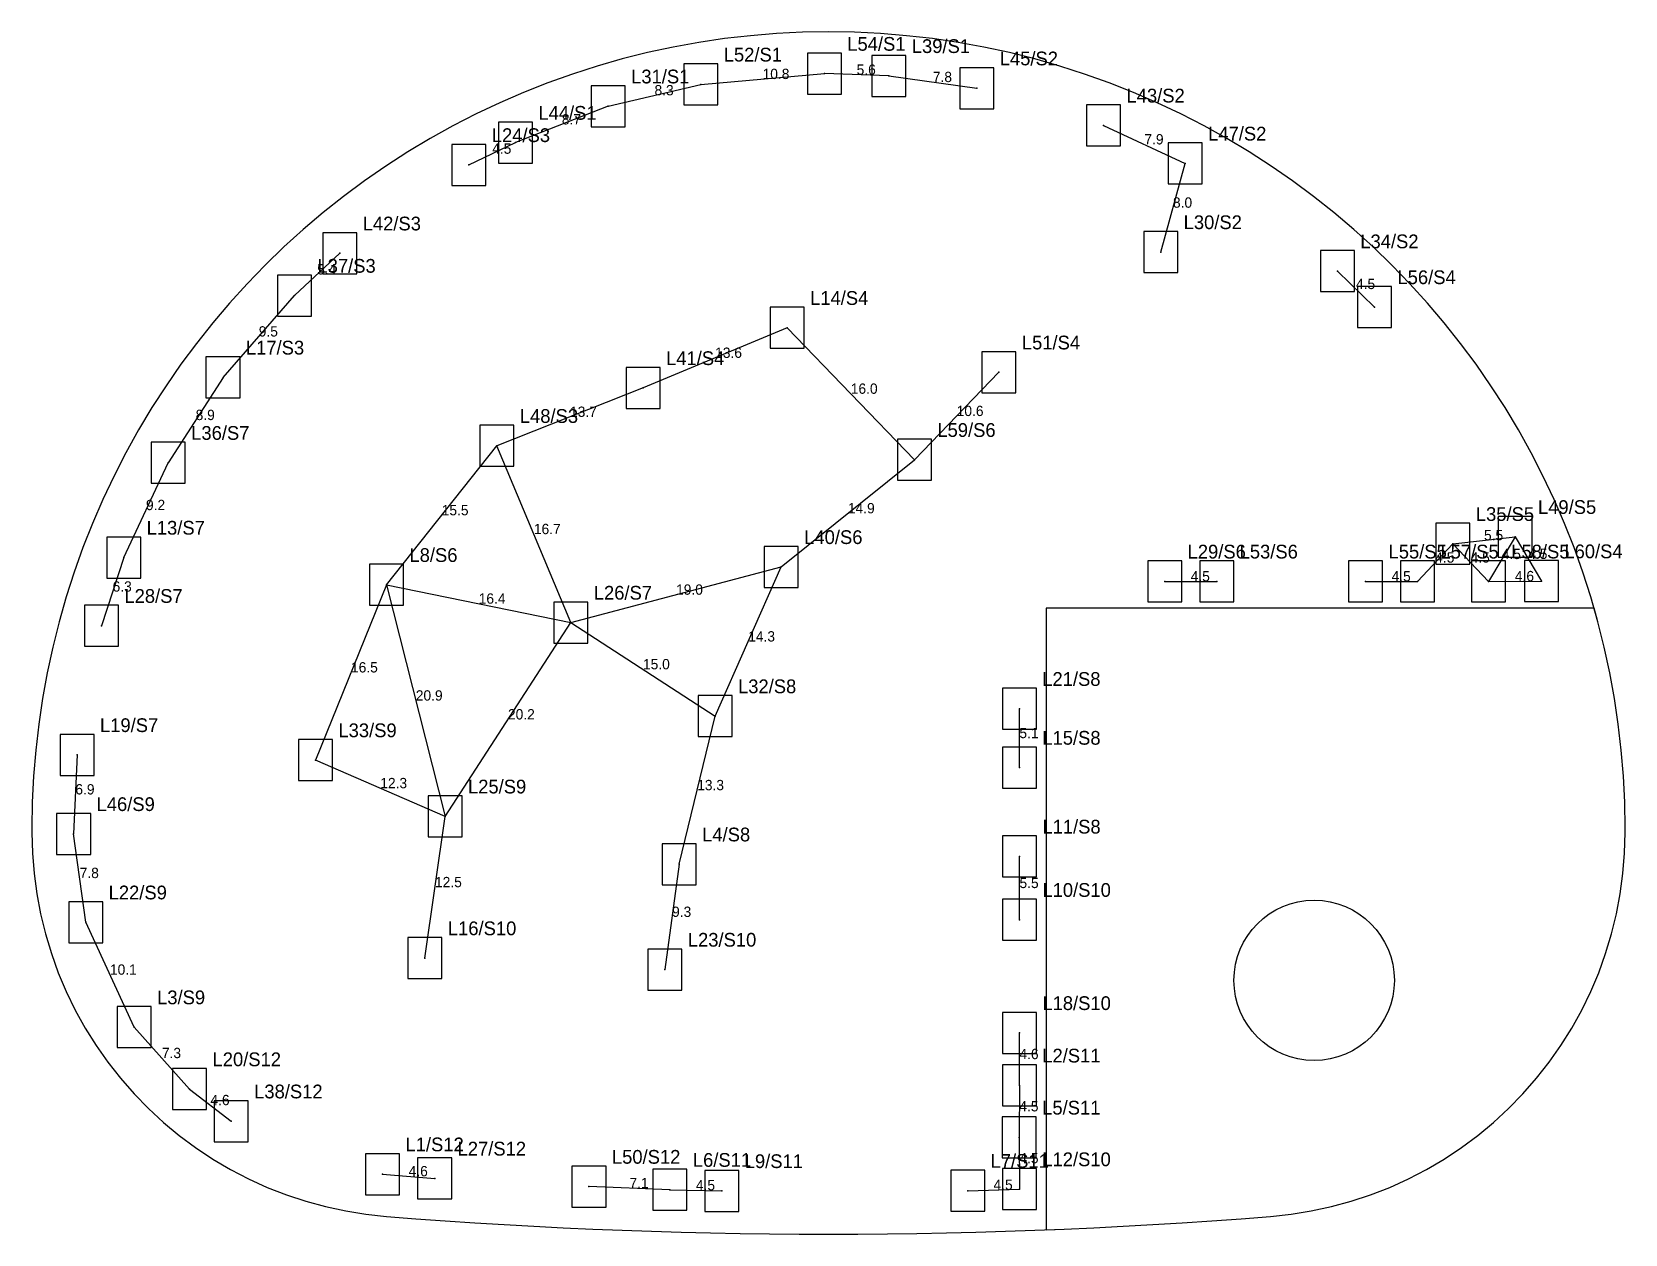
# Model space of a CAD drawing. Header units: millimetres. Extents: x -70 to 70, y -35 to 70.
import ezdxf

# ---------------------------------------------------------------- set-up
doc = ezdxf.new("R2010")
doc.units = ezdxf.units.MM

msp = doc.modelspace()

# ---------------------------------------------------------------- linework, layer by layer
at = {"layer": 'CAMERA'}
msp.add_circle((42.4, -13.3), 7, dxfattribs=at)
at = {"layer": 'CAMERA_KEEPOUT'}
for p, q in [((66.832, 19.22), (19, 19.22)), ((19, 19.22), (19, -35.094)), ((67.1801, 18.0009), (66.832, 19.22)), ((67.7331, 15.7932), (67.1801, 18.0009)), ((68.2136, 13.5685), (67.7331, 15.7932)), ((68.621, 11.3294), (68.2136, 13.5685)), ((68.955, 9.0781), (68.621, 11.3294)), ((69.2151, 6.8171), (68.955, 9.0781)), ((69.4011, 4.5488), (69.2151, 6.8171)), ((69.5128, 2.2756), (69.4011, 4.5488)), ((69.55, 0), (69.5128, 2.2756)), ((69.55, -0.3909), (69.55, 0)), ((69.5023, -2.181), (69.55, -0.3909)), ((69.3595, -3.966), (69.5023, -2.181)), ((69.1218, -5.7409), (69.3595, -3.966)), ((68.7901, -7.5007), (69.1218, -5.7409)), ((68.3652, -9.2402), (68.7901, -7.5007)), ((67.8483, -10.9548), (68.3652, -9.2402)), ((67.2409, -12.6394), (67.8483, -10.9548)), ((66.5447, -14.2892), (67.2409, -12.6394)), ((65.7617, -15.8997), (66.5447, -14.2892)), ((64.8941, -17.4663), (65.7617, -15.8997)), ((63.9444, -18.9844), (64.8941, -17.4663)), ((62.9153, -20.4499), (63.9444, -18.9844)), ((61.8096, -21.8585), (62.9153, -20.4499)), ((60.6305, -23.2063), (61.8096, -21.8585)), ((59.3814, -24.4895), (60.6305, -23.2063)), ((58.0658, -25.7043), (59.3814, -24.4895)), ((56.6874, -26.8474), (58.0658, -25.7043)), ((55.2501, -27.9156), (56.6874, -26.8474)), ((52.2153, -29.8151), (53.758, -28.9058)), ((53.758, -28.9058), (55.2501, -27.9156)), ((50.6264, -30.6411), (52.2153, -29.8151)), ((47.3282, -32.0338), (48.9959, -31.3813)), ((48.9959, -31.3813), (50.6264, -30.6411)), ((42.1504, -33.447), (43.9006, -33.0681)), ((43.9006, -33.0681), (45.6282, -32.5965)), ((45.6282, -32.5965), (47.3282, -32.0338)), ((25.7347, -34.783), (28.3081, -34.6387)), ((28.3081, -34.6387), (30.8816, -34.4805)), ((30.8816, -34.4805), (33.4551, -34.3085)), ((33.4551, -34.3085), (36.0285, -34.1226)), ((36.0285, -34.1226), (38.602, -33.923)), ((38.602, -33.923), (40.3826, -33.7322)), ((40.3826, -33.7322), (42.1504, -33.447)), ((19, -35.094), (20.5877, -35.0305)), ((20.5877, -35.0305), (23.1612, -34.9136)), ((23.1612, -34.9136), (25.7347, -34.783))]:
    msp.add_line(p, q, dxfattribs=at)
at = {"layer": 'LED_BODY'}
for p, q in [((1.124, 67.688), (-1.846, 67.688)), ((-1.846, 67.688), (-1.846, 64.108)), ((1.124, 64.108), (1.124, 67.688)), ((6.757, 67.492), (3.787, 67.492)), ((3.787, 67.492), (3.787, 63.912)), ((6.757, 63.912), (6.757, 67.492)), ((-9.661, 66.749), (-12.631, 66.749)), ((-12.631, 66.749), (-12.631, 63.169)), ((-9.661, 63.169), (-9.661, 66.749)), ((14.434, 66.415), (11.464, 66.415)), ((11.464, 66.415), (11.464, 62.835)), ((14.434, 62.835), (14.434, 66.415)), ((-17.746, 64.838), (-20.716, 64.838)), ((-20.716, 64.838), (-20.716, 61.258)), ((-17.746, 61.258), (-17.746, 64.838)), ((-1.846, 64.108), (1.124, 64.108)), ((-12.631, 63.169), (-9.661, 63.169)), ((3.787, 63.912), (6.757, 63.912)), ((11.464, 62.835), (14.434, 62.835)), ((25.502, 63.168), (22.532, 63.168)), ((22.532, 63.168), (22.532, 59.588)), ((25.502, 59.588), (25.502, 63.168)), ((-25.843, 61.663), (-28.813, 61.663)), ((-28.813, 61.663), (-28.813, 58.083)), ((-25.843, 58.083), (-25.843, 61.663)), ((-20.716, 61.258), (-17.746, 61.258)), ((32.628, 59.848), (29.658, 59.848)), ((29.658, 59.848), (29.658, 56.268)), ((32.628, 56.268), (32.628, 59.848)), ((-29.911, 59.714), (-32.881, 59.714)), ((-32.881, 59.714), (-32.881, 56.134)), ((-29.911, 56.134), (-29.911, 59.714)), ((22.532, 59.588), (25.502, 59.588)), ((-28.813, 58.083), (-25.843, 58.083)), ((-32.881, 56.134), (-29.911, 56.134)), ((29.658, 56.268), (32.628, 56.268)), ((-41.183, 51.996), (-44.153, 51.996)), ((-44.153, 51.996), (-44.153, 48.416)), ((-41.183, 48.416), (-41.183, 51.996)), ((30.49, 52.108), (27.52, 52.108)), ((27.52, 52.108), (27.52, 48.528)), ((30.49, 48.528), (30.49, 52.108)), ((45.912, 50.437), (42.942, 50.437)), ((42.942, 50.437), (42.942, 46.857)), ((45.912, 46.857), (45.912, 50.437)), ((-45.132, 48.299), (-48.102, 48.299)), ((-48.102, 48.299), (-48.102, 44.719)), ((-45.132, 44.719), (-45.132, 48.299)), ((-44.153, 48.416), (-41.183, 48.416)), ((27.52, 48.528), (30.49, 48.528)), ((49.158, 47.305), (46.188, 47.305)), ((46.188, 47.305), (46.188, 43.725)), ((49.158, 43.725), (49.158, 47.305)), ((42.942, 46.857), (45.912, 46.857)), ((-48.102, 44.719), (-45.132, 44.719)), ((-2.126, 45.49), (-5.096, 45.49)), ((-5.096, 45.49), (-5.096, 41.91)), ((-2.126, 41.91), (-2.126, 45.49)), ((46.188, 43.725), (49.158, 43.725)), ((-5.096, 41.91), (-2.126, 41.91)), ((-51.378, 41.154), (-54.348, 41.154)), ((-54.348, 41.154), (-54.348, 37.574)), ((-51.378, 37.574), (-51.378, 41.154)), ((16.366, 41.601), (13.396, 41.601)), ((13.396, 41.601), (13.396, 38.021)), ((16.366, 38.021), (16.366, 41.601)), ((-14.698, 40.235), (-17.668, 40.235)), ((-17.668, 40.235), (-17.668, 36.655)), ((-14.698, 36.655), (-14.698, 40.235)), ((-54.348, 37.574), (-51.378, 37.574)), ((13.396, 38.021), (16.366, 38.021)), ((-17.668, 36.655), (-14.698, 36.655)), ((-27.464, 35.184), (-30.434, 35.184)), ((-30.434, 35.184), (-30.434, 31.604)), ((-27.464, 31.604), (-27.464, 35.184)), ((-56.156, 33.704), (-59.126, 33.704)), ((-59.126, 33.704), (-59.126, 30.124)), ((-56.156, 30.124), (-56.156, 33.704)), ((8.989, 33.959), (6.019, 33.959)), ((6.019, 33.959), (6.019, 30.379)), ((8.989, 30.379), (8.989, 33.959)), ((-30.434, 31.604), (-27.464, 31.604)), ((-59.126, 30.124), (-56.156, 30.124)), ((6.019, 30.379), (8.989, 30.379)), ((56, 26.62), (53.03, 26.62)), ((53.03, 26.62), (53.03, 23.04)), ((56, 23.04), (56, 26.62)), ((61.426, 27.23), (58.456, 27.23)), ((58.456, 27.23), (58.456, 23.65)), ((61.426, 23.65), (61.426, 27.23)), ((-60.046, 25.422), (-63.016, 25.422)), ((-63.016, 25.422), (-63.016, 21.842)), ((-60.046, 21.842), (-60.046, 25.422)), ((-2.635, 24.602), (-5.605, 24.602)), ((-5.605, 24.602), (-5.605, 21.022)), ((-2.635, 21.022), (-2.635, 24.602)), ((58.456, 23.65), (61.426, 23.65)), ((-37.101, 23.038), (-40.071, 23.038)), ((-40.071, 23.038), (-40.071, 19.458)), ((-37.101, 19.458), (-37.101, 23.038)), ((30.836, 23.337), (27.866, 23.337)), ((27.866, 23.337), (27.866, 19.757)), ((30.836, 19.757), (30.836, 23.337)), ((35.376, 23.337), (32.406, 23.337)), ((32.406, 23.337), (32.406, 19.757)), ((35.376, 19.757), (35.376, 23.337)), ((48.38, 23.338), (45.41, 23.338)), ((45.41, 23.338), (45.41, 19.758)), ((48.38, 19.758), (48.38, 23.338)), ((52.91, 23.337), (49.94, 23.337)), ((49.94, 23.337), (49.94, 19.757)), ((52.91, 19.757), (52.91, 23.337)), ((53.03, 23.04), (56, 23.04)), ((59.093, 23.342), (56.123, 23.342)), ((56.123, 23.342), (56.123, 19.762)), ((59.093, 19.762), (59.093, 23.342)), ((63.728, 23.361), (60.758, 23.361)), ((60.758, 23.361), (60.758, 19.781)), ((63.728, 19.781), (63.728, 23.361)), ((-63.016, 21.842), (-60.046, 21.842)), ((-5.605, 21.022), (-2.635, 21.022)), ((-21.007, 19.744), (-23.977, 19.744)), ((-23.977, 19.744), (-23.977, 16.164)), ((-21.007, 16.164), (-21.007, 19.744)), ((27.866, 19.757), (30.836, 19.757)), ((32.406, 19.757), (35.376, 19.757)), ((45.41, 19.758), (48.38, 19.758)), ((49.94, 19.757), (52.91, 19.757)), ((56.123, 19.762), (59.093, 19.762)), ((60.758, 19.781), (63.728, 19.781)), ((-61.986, 19.464), (-64.956, 19.464)), ((-64.956, 19.464), (-64.956, 15.884)), ((-61.986, 15.884), (-61.986, 19.464)), ((-40.071, 19.458), (-37.101, 19.458)), ((-64.956, 15.884), (-61.986, 15.884)), ((-23.977, 16.164), (-21.007, 16.164)), ((-8.415, 11.57), (-11.385, 11.57)), ((-11.385, 11.57), (-11.385, 7.99)), ((-8.415, 7.99), (-8.415, 11.57)), ((18.147, 12.213), (15.177, 12.213)), ((15.177, 12.213), (15.177, 8.633)), ((18.147, 8.633), (18.147, 12.213)), ((15.177, 8.633), (18.147, 8.633)), ((-64.118, 8.178), (-67.088, 8.178)), ((-67.088, 8.178), (-67.088, 4.598)), ((-64.118, 4.598), (-64.118, 8.178)), ((-43.302, 7.728), (-46.272, 7.728)), ((-46.272, 7.728), (-46.272, 4.148)), ((-43.302, 4.148), (-43.302, 7.728)), ((-11.385, 7.99), (-8.415, 7.99)), ((18.152, 7.073), (15.182, 7.073)), ((15.182, 7.073), (15.182, 3.493)), ((18.152, 3.493), (18.152, 7.073)), ((-67.088, 4.598), (-64.118, 4.598)), ((-46.272, 4.148), (-43.302, 4.148)), ((-31.991, 2.815), (-34.961, 2.815)), ((-34.961, 2.815), (-34.961, -0.765)), ((-31.991, -0.765), (-31.991, 2.815)), ((15.182, 3.493), (18.152, 3.493)), ((-64.416, 1.279), (-67.386, 1.279)), ((-67.386, 1.279), (-67.386, -2.301)), ((-64.416, -2.301), (-64.416, 1.279)), ((-34.961, -0.765), (-31.991, -0.765)), ((-11.545, -1.372), (-14.515, -1.372)), ((-14.515, -1.372), (-14.515, -4.952)), ((-11.545, -4.952), (-11.545, -1.372)), ((18.158, -0.688), (15.188, -0.688)), ((15.188, -0.688), (15.188, -4.268)), ((18.158, -4.268), (18.158, -0.688)), ((-67.386, -2.301), (-64.416, -2.301)), ((-14.515, -4.952), (-11.545, -4.952)), ((15.188, -4.268), (18.158, -4.268)), ((-63.363, -6.438), (-66.333, -6.438)), ((-66.333, -6.438), (-66.333, -10.018)), ((-63.363, -10.018), (-63.363, -6.438)), ((18.159, -6.217), (15.189, -6.217)), ((15.189, -6.217), (15.189, -9.797)), ((18.159, -9.797), (18.159, -6.217)), ((-33.748, -9.568), (-36.718, -9.568)), ((-36.718, -9.568), (-36.718, -13.148)), ((-33.748, -13.148), (-33.748, -9.568)), ((-66.333, -10.018), (-63.363, -10.018)), ((-12.798, -10.567), (-15.768, -10.567)), ((-15.768, -10.567), (-15.768, -14.147)), ((-12.798, -14.147), (-12.798, -10.567)), ((15.189, -9.797), (18.159, -9.797)), ((-36.718, -13.148), (-33.748, -13.148)), ((-15.768, -14.147), (-12.798, -14.147)), ((-59.132, -15.599), (-62.102, -15.599)), ((-62.102, -15.599), (-62.102, -19.179)), ((-59.132, -19.179), (-59.132, -15.599)), ((18.157, -16.103), (15.187, -16.103)), ((15.187, -16.103), (15.187, -19.683)), ((18.157, -19.683), (18.157, -16.103)), ((-62.102, -19.179), (-59.132, -19.179)), ((18.148, -20.686), (15.178, -20.686)), ((15.178, -20.686), (15.178, -24.266)), ((15.187, -19.683), (18.157, -19.683)), ((18.148, -24.266), (18.148, -20.686)), ((-54.291, -21.01), (-57.261, -21.01)), ((-57.261, -21.01), (-57.261, -24.59)), ((-54.291, -24.59), (-54.291, -21.01)), ((-57.261, -24.59), (-54.291, -24.59)), ((-50.659, -23.819), (-53.629, -23.819)), ((-53.629, -23.819), (-53.629, -27.399)), ((-50.659, -27.399), (-50.659, -23.819)), ((15.178, -24.266), (18.148, -24.266)), ((18.141, -25.231), (15.171, -25.231)), ((15.171, -25.231), (15.171, -28.811)), ((18.141, -28.811), (18.141, -25.231)), ((-53.629, -27.399), (-50.659, -27.399)), ((-37.443, -28.444), (-40.413, -28.444)), ((-40.413, -28.444), (-40.413, -32.024)), ((-37.443, -32.024), (-37.443, -28.444)), ((-32.898, -28.812), (-35.868, -28.812)), ((-35.868, -28.812), (-35.868, -32.392)), ((-32.898, -32.392), (-32.898, -28.812)), ((15.171, -28.811), (18.141, -28.811)), ((-19.425, -29.529), (-22.395, -29.529)), ((-22.395, -29.529), (-22.395, -33.109)), ((-19.425, -33.109), (-19.425, -29.529)), ((-12.356, -29.799), (-15.326, -29.799)), ((-15.326, -29.799), (-15.326, -33.379)), ((-12.356, -33.379), (-12.356, -29.799)), ((-7.829, -29.908), (-10.799, -29.908)), ((-10.799, -29.908), (-10.799, -33.488)), ((-7.829, -33.488), (-7.829, -29.908)), ((13.636, -29.883), (10.666, -29.883)), ((10.666, -29.883), (10.666, -33.463)), ((13.636, -33.463), (13.636, -29.883)), ((18.152, -29.744), (15.182, -29.744)), ((15.182, -29.744), (15.182, -33.324)), ((18.152, -33.324), (18.152, -29.744)), ((-40.413, -32.024), (-37.443, -32.024)), ((-35.868, -32.392), (-32.898, -32.392)), ((-22.395, -33.109), (-19.425, -33.109)), ((-15.326, -33.379), (-12.356, -33.379)), ((15.182, -33.324), (18.152, -33.324)), ((-10.799, -33.488), (-7.829, -33.488)), ((10.666, -33.463), (13.636, -33.463))]:
    msp.add_line(p, q, dxfattribs=at)
at = {"layer": 'LED_CENTRE'}
for p in [(-0.361, 65.898), (5.272, 65.702), (-11.146, 64.959), (12.949, 64.625), (-19.231, 63.048), (24.017, 61.378), (-27.328, 59.873), (-31.396, 57.924), (31.143, 58.058), (-42.668, 50.206), (29.005, 50.318), (44.427, 48.647), (-46.617, 46.509), (47.673, 45.515), (-3.611, 43.7), (-52.863, 39.364), (14.881, 39.811), (-16.183, 38.445), (-28.949, 33.394), (7.504, 32.169), (-57.641, 31.914), (59.941, 25.44), (54.515, 24.83), (-61.531, 23.632), (-4.12, 22.812), (-38.586, 21.248), (29.351, 21.547), (33.891, 21.547), (46.895, 21.548), (51.425, 21.547), (57.608, 21.552), (62.243, 21.571), (-63.471, 17.674), (-22.492, 17.954), (-9.9, 9.78), (16.662, 10.423), (-65.603, 6.388), (-44.787, 5.938), (16.667, 5.283), (-33.476, 1.025), (-65.901, -0.511), (16.673, -2.478), (-13.03, -3.162), (-64.848, -8.228), (16.674, -8.007), (-35.233, -11.358), (-14.283, -12.357), (-60.617, -17.389), (16.672, -17.893), (-55.776, -22.8), (16.663, -22.476), (-52.144, -25.609), (16.656, -27.021), (-38.928, -30.234), (-34.383, -30.602), (-20.91, -31.319), (-13.841, -31.589), (-9.314, -31.698), (12.151, -31.673), (16.667, -31.534)]:
    msp.add_point(p, dxfattribs=at)
at = {"layer": 'OUTLINE'}
for p, q in [((0, 69.55), (-2.2756, 69.5128)), ((2.2756, 69.5128), (0, 69.55)), ((-13.5685, 68.2136), (-15.7932, 67.7331)), ((-11.3294, 68.621), (-13.5685, 68.2136)), ((-9.0781, 68.955), (-11.3294, 68.621)), ((-6.8171, 69.2151), (-9.0781, 68.955)), ((-4.5488, 69.4011), (-6.8171, 69.2151)), ((-2.2756, 69.5128), (-4.5488, 69.4011)), ((4.5488, 69.4011), (2.2756, 69.5128)), ((6.8171, 69.2151), (4.5488, 69.4011)), ((9.0781, 68.955), (6.8171, 69.2151)), ((11.3294, 68.621), (9.0781, 68.955)), ((13.5685, 68.2136), (11.3294, 68.621)), ((15.7932, 67.7331), (13.5685, 68.2136)), ((-18.0009, 67.1801), (-20.1893, 66.5552)), ((-15.7932, 67.7331), (-18.0009, 67.1801)), ((18.0009, 67.1801), (15.7932, 67.7331)), ((20.1893, 66.5552), (18.0009, 67.1801)), ((-22.3561, 65.859), (-24.499, 65.0923)), ((-20.1893, 66.5552), (-22.3561, 65.859)), ((22.3561, 65.859), (20.1893, 66.5552)), ((24.499, 65.0923), (22.3561, 65.859)), ((-26.6156, 64.2558), (-28.7038, 63.3506)), ((-24.499, 65.0923), (-26.6156, 64.2558)), ((26.6156, 64.2558), (24.499, 65.0923)), ((28.7038, 63.3506), (26.6156, 64.2558)), ((-28.7038, 63.3506), (-30.7612, 62.3775)), ((30.7612, 62.3775), (28.7038, 63.3506)), ((-32.7856, 61.3376), (-34.775, 60.2321)), ((-30.7612, 62.3775), (-32.7856, 61.3376)), ((32.7856, 61.3376), (30.7612, 62.3775)), ((34.775, 60.2321), (32.7856, 61.3376)), ((-34.775, 60.2321), (-36.7271, 59.062)), ((36.7271, 59.062), (34.775, 60.2321)), ((-36.7271, 59.062), (-38.6399, 57.8287)), ((38.6399, 57.8287), (36.7271, 59.062)), ((-38.6399, 57.8287), (-40.5113, 56.5335)), ((40.5113, 56.5335), (38.6399, 57.8287)), ((-40.5113, 56.5335), (-42.3394, 55.1777)), ((42.3394, 55.1777), (40.5113, 56.5335)), ((-42.3394, 55.1777), (-44.1221, 53.7629)), ((44.1221, 53.7629), (42.3394, 55.1777)), ((-44.1221, 53.7629), (-45.8575, 52.2905)), ((45.8575, 52.2905), (44.1221, 53.7629)), ((-45.8575, 52.2905), (-47.5438, 50.762)), ((47.5438, 50.762), (45.8575, 52.2905)), ((-47.5438, 50.762), (-49.1793, 49.1793)), ((49.1793, 49.1793), (47.5438, 50.762)), ((-49.1793, 49.1793), (-50.762, 47.5438)), ((50.762, 47.5438), (49.1793, 49.1793)), ((-50.762, 47.5438), (-52.2905, 45.8575)), ((52.2905, 45.8575), (50.762, 47.5438)), ((-52.2905, 45.8575), (-53.7629, 44.1221)), ((53.7629, 44.1221), (52.2905, 45.8575)), ((-53.7629, 44.1221), (-55.1777, 42.3394)), ((55.1777, 42.3394), (53.7629, 44.1221)), ((-55.1777, 42.3394), (-56.5335, 40.5113)), ((56.5335, 40.5113), (55.1777, 42.3394)), ((-56.5335, 40.5113), (-57.8287, 38.6399)), ((57.8287, 38.6399), (56.5335, 40.5113)), ((-57.8287, 38.6399), (-59.062, 36.7271)), ((59.062, 36.7271), (57.8287, 38.6399)), ((-59.062, 36.7271), (-60.2321, 34.775)), ((60.2321, 34.775), (59.062, 36.7271)), ((-60.2321, 34.775), (-61.3376, 32.7856)), ((61.3376, 32.7856), (60.2321, 34.775)), ((-61.3376, 32.7856), (-62.3775, 30.7612)), ((62.3775, 30.7612), (61.3376, 32.7856)), ((-62.3775, 30.7612), (-63.3506, 28.7038)), ((63.3506, 28.7038), (62.3775, 30.7612)), ((-63.3506, 28.7038), (-64.2558, 26.6156)), ((64.2558, 26.6156), (63.3506, 28.7038)), ((-64.2558, 26.6156), (-65.0923, 24.499)), ((65.0923, 24.499), (64.2558, 26.6156)), ((-65.0923, 24.499), (-65.859, 22.3561)), ((65.859, 22.3561), (65.0923, 24.499)), ((-65.859, 22.3561), (-66.5552, 20.1893)), ((66.5552, 20.1893), (65.859, 22.3561)), ((-66.5552, 20.1893), (-67.1801, 18.0009)), ((67.1801, 18.0009), (66.5552, 20.1893)), ((-67.1801, 18.0009), (-67.7331, 15.7932)), ((67.7331, 15.7932), (67.1801, 18.0009)), ((-67.7331, 15.7932), (-68.2136, 13.5685)), ((68.2136, 13.5685), (67.7331, 15.7932)), ((-68.2136, 13.5685), (-68.621, 11.3294)), ((68.621, 11.3294), (68.2136, 13.5685)), ((-68.621, 11.3294), (-68.955, 9.0781)), ((68.955, 9.0781), (68.621, 11.3294)), ((-68.955, 9.0781), (-69.2151, 6.8171)), ((69.2151, 6.8171), (68.955, 9.0781)), ((-69.2151, 6.8171), (-69.4011, 4.5488)), ((69.4011, 4.5488), (69.2151, 6.8171)), ((-69.4011, 4.5488), (-69.5128, 2.2756)), ((69.5128, 2.2756), (69.4011, 4.5488)), ((-69.5128, 2.2756), (-69.55, 0)), ((69.55, 0), (69.5128, 2.2756)), ((-69.55, 0), (-69.55, -0.3909)), ((69.55, -0.3909), (69.55, 0)), ((-69.55, -0.3909), (-69.5023, -2.181)), ((69.5023, -2.181), (69.55, -0.3909)), ((-69.5023, -2.181), (-69.3595, -3.966)), ((69.3595, -3.966), (69.5023, -2.181)), ((-69.3595, -3.966), (-69.1218, -5.7409)), ((69.1218, -5.7409), (69.3595, -3.966)), ((-69.1218, -5.7409), (-68.7901, -7.5007)), ((68.7901, -7.5007), (69.1218, -5.7409)), ((-68.7901, -7.5007), (-68.3652, -9.2402)), ((68.3652, -9.2402), (68.7901, -7.5007)), ((-68.3652, -9.2402), (-67.8483, -10.9548)), ((67.8483, -10.9548), (68.3652, -9.2402)), ((-67.8483, -10.9548), (-67.2409, -12.6394)), ((67.2409, -12.6394), (67.8483, -10.9548)), ((-67.2409, -12.6394), (-66.5447, -14.2892)), ((66.5447, -14.2892), (67.2409, -12.6394)), ((-66.5447, -14.2892), (-65.7617, -15.8997)), ((65.7617, -15.8997), (66.5447, -14.2892)), ((-65.7617, -15.8997), (-64.8941, -17.4663)), ((64.8941, -17.4663), (65.7617, -15.8997)), ((-64.8941, -17.4663), (-63.9444, -18.9844)), ((63.9444, -18.9844), (64.8941, -17.4663)), ((-63.9444, -18.9844), (-62.9153, -20.4499)), ((62.9153, -20.4499), (63.9444, -18.9844)), ((-62.9153, -20.4499), (-61.8096, -21.8585)), ((61.8096, -21.8585), (62.9153, -20.4499)), ((-61.8096, -21.8585), (-60.6305, -23.2063)), ((60.6305, -23.2063), (61.8096, -21.8585)), ((-60.6305, -23.2063), (-59.3814, -24.4895)), ((59.3814, -24.4895), (60.6305, -23.2063)), ((-59.3814, -24.4895), (-58.0658, -25.7043)), ((58.0658, -25.7043), (59.3814, -24.4895)), ((-58.0658, -25.7043), (-56.6874, -26.8474)), ((56.6874, -26.8474), (58.0658, -25.7043)), ((-56.6874, -26.8474), (-55.2501, -27.9156)), ((55.2501, -27.9156), (56.6874, -26.8474)), ((-55.2501, -27.9156), (-53.758, -28.9058)), ((-53.758, -28.9058), (-52.2153, -29.8151)), ((52.2153, -29.8151), (53.758, -28.9058)), ((53.758, -28.9058), (55.2501, -27.9156)), ((-52.2153, -29.8151), (-50.6264, -30.6411)), ((50.6264, -30.6411), (52.2153, -29.8151)), ((-50.6264, -30.6411), (-48.9959, -31.3813)), ((-48.9959, -31.3813), (-47.3282, -32.0338)), ((47.3282, -32.0338), (48.9959, -31.3813)), ((48.9959, -31.3813), (50.6264, -30.6411)), ((-47.3282, -32.0338), (-45.6282, -32.5965)), ((-45.6282, -32.5965), (-43.9006, -33.0681)), ((-43.9006, -33.0681), (-42.1504, -33.447)), ((42.1504, -33.447), (43.9006, -33.0681)), ((43.9006, -33.0681), (45.6282, -32.5965)), ((45.6282, -32.5965), (47.3282, -32.0338)), ((-42.1504, -33.447), (-40.3826, -33.7322)), ((-40.3826, -33.7322), (-38.602, -33.923)), ((-38.602, -33.923), (-36.0285, -34.1226)), ((-36.0285, -34.1226), (-33.4551, -34.3085)), ((-33.4551, -34.3085), (-30.8816, -34.4805)), ((-30.8816, -34.4805), (-28.3081, -34.6387)), ((-28.3081, -34.6387), (-25.7347, -34.783)), ((25.7347, -34.783), (28.3081, -34.6387)), ((28.3081, -34.6387), (30.8816, -34.4805)), ((30.8816, -34.4805), (33.4551, -34.3085)), ((33.4551, -34.3085), (36.0285, -34.1226)), ((36.0285, -34.1226), (38.602, -33.923)), ((38.602, -33.923), (40.3826, -33.7322)), ((40.3826, -33.7322), (42.1504, -33.447)), ((-25.7347, -34.783), (-23.1612, -34.9136)), ((-23.1612, -34.9136), (-20.5877, -35.0305)), ((-20.5877, -35.0305), (-18.0143, -35.1335)), ((-18.0143, -35.1335), (-15.4408, -35.2228)), ((-15.4408, -35.2228), (-12.8673, -35.2984)), ((-12.8673, -35.2984), (-10.2939, -35.3602)), ((-10.2939, -35.3602), (-7.7204, -35.4082)), ((-7.7204, -35.4082), (-5.1469, -35.4425)), ((-5.1469, -35.4425), (-2.5735, -35.4631)), ((-2.5735, -35.4631), (0, -35.47)), ((0, -35.47), (2.5735, -35.4631)), ((2.5735, -35.4631), (5.1469, -35.4425)), ((5.1469, -35.4425), (7.7204, -35.4082)), ((7.7204, -35.4082), (10.2939, -35.3602)), ((10.2939, -35.3602), (12.8673, -35.2984)), ((12.8673, -35.2984), (15.4408, -35.2228)), ((15.4408, -35.2228), (18.0143, -35.1335)), ((18.0143, -35.1335), (20.5877, -35.0305)), ((20.5877, -35.0305), (23.1612, -34.9136)), ((23.1612, -34.9136), (25.7347, -34.783))]:
    msp.add_line(p, q, dxfattribs=at)
at = {"layer": 'SPACING'}
for p, q in [((-11.146, 64.959), (-0.361, 65.898)), ((5.272, 65.702), (-0.361, 65.898)), ((5.272, 65.702), (12.949, 64.625)), ((-19.231, 63.048), (-11.146, 64.959)), ((-19.231, 63.048), (-27.328, 59.873)), ((24.017, 61.378), (31.143, 58.058)), ((-31.396, 57.924), (-27.328, 59.873)), ((29.005, 50.318), (31.143, 58.058)), ((-46.617, 46.509), (-42.668, 50.206)), ((44.427, 48.647), (47.673, 45.515)), ((-52.863, 39.364), (-46.617, 46.509)), ((-3.611, 43.7), (-16.183, 38.445)), ((-3.611, 43.7), (7.504, 32.169)), ((-52.863, 39.364), (-57.641, 31.914)), ((14.881, 39.811), (7.504, 32.169)), ((-16.183, 38.445), (-28.949, 33.394)), ((-38.586, 21.248), (-28.949, 33.394)), ((-22.492, 17.954), (-28.949, 33.394)), ((-4.12, 22.812), (7.504, 32.169)), ((-61.531, 23.632), (-57.641, 31.914)), ((54.515, 24.83), (59.941, 25.44)), ((59.941, 25.44), (57.608, 21.552)), ((59.941, 25.44), (62.243, 21.571)), ((54.515, 24.83), (51.425, 21.547)), ((54.515, 24.83), (57.608, 21.552)), ((-61.531, 23.632), (-63.471, 17.674)), ((-22.492, 17.954), (-4.12, 22.812)), ((-9.9, 9.78), (-4.12, 22.812)), ((-38.586, 21.248), (-44.787, 5.938)), ((-38.586, 21.248), (-33.476, 1.025)), ((-38.586, 21.248), (-22.492, 17.954)), ((29.351, 21.547), (33.891, 21.547)), ((46.895, 21.548), (51.425, 21.547)), ((57.608, 21.552), (62.243, 21.571)), ((-33.476, 1.025), (-22.492, 17.954)), ((-22.492, 17.954), (-9.9, 9.78)), ((-13.03, -3.162), (-9.9, 9.78)), ((16.667, 5.283), (16.662, 10.423)), ((-65.603, 6.388), (-65.901, -0.511)), ((-33.476, 1.025), (-44.787, 5.938)), ((-35.233, -11.358), (-33.476, 1.025)), ((-64.848, -8.228), (-65.901, -0.511)), ((16.674, -8.007), (16.673, -2.478)), ((-13.03, -3.162), (-14.283, -12.357)), ((-60.617, -17.389), (-64.848, -8.228)), ((-60.617, -17.389), (-55.776, -22.8)), ((16.663, -22.476), (16.672, -17.893)), ((-55.776, -22.8), (-52.144, -25.609)), ((16.663, -22.476), (16.656, -27.021)), ((16.656, -27.021), (16.667, -31.534)), ((-38.928, -30.234), (-34.383, -30.602)), ((-13.841, -31.589), (-20.91, -31.319)), ((-13.841, -31.589), (-9.314, -31.698)), ((12.151, -31.673), (16.667, -31.534))]:
    msp.add_line(p, q, dxfattribs=at)

# ---------------------------------------------------------------- texts
at = {"layer": 'LED_LABEL'}
for s, p in [('L52/S1', (-9.146, 66.959)), ('L54/S1', (1.639, 67.898)), ('L39/S1', (7.272, 67.702)), ('L45/S2', (14.949, 66.625)), ('L31/S1', (-17.231, 65.048)), ('L43/S2', (26.017, 63.378)), ('L44/S1', (-25.328, 61.873)), ('L47/S2', (33.143, 60.058)), ('L24/S3', (-29.396, 59.924)), ('L42/S3', (-40.668, 52.206)), ('L30/S2', (31.005, 52.318)), ('L34/S2', (46.427, 50.647)), ('L37/S3', (-44.617, 48.509)), ('L56/S4', (49.673, 47.515)), ('L14/S4', (-1.611, 45.7)), ('L17/S3', (-50.863, 41.364)), ('L51/S4', (16.881, 41.811)), ('L41/S4', (-14.183, 40.445)), ('L48/S3', (-26.949, 35.394)), ('L36/S7', (-55.641, 33.914)), ('L59/S6', (9.504, 34.169)), ('L35/S5', (56.515, 26.83)), ('L49/S5', (61.941, 27.44)), ('L13/S7', (-59.531, 25.632)), ('L40/S6', (-2.12, 24.812)), ('L8/S6', (-36.586, 23.248)), ('L29/S6', (31.351, 23.547)), ('L53/S6', (35.891, 23.547)), ('L55/S5', (48.895, 23.548)), ('L57/S5', (53.425, 23.547)), ('L58/S5', (59.608, 23.552)), ('L60/S4', (64.243, 23.571)), ('L28/S7', (-61.471, 19.674)), ('L26/S7', (-20.492, 19.954)), ('L32/S8', (-7.9, 11.78)), ('L21/S8', (18.662, 12.423)), ('L19/S7', (-63.603, 8.388)), ('L33/S9', (-42.787, 7.938)), ('L15/S8', (18.667, 7.283)), ('L25/S9', (-31.476, 3.025)), ('L46/S9', (-63.901, 1.489)), ('L4/S8', (-11.03, -1.162)), ('L11/S8', (18.673, -0.478)), ('L22/S9', (-62.848, -6.228)), ('L10/S10', (18.674, -6.007)), ('L16/S10', (-33.233, -9.358)), ('L23/S10', (-12.283, -10.357)), ('L3/S9', (-58.617, -15.389)), ('L18/S10', (18.672, -15.893)), ('L2/S11', (18.663, -20.476)), ('L20/S12', (-53.776, -20.8)), ('L38/S12', (-50.144, -23.609)), ('L5/S11', (18.656, -25.021)), ('L1/S12', (-36.928, -28.234)), ('L27/S12', (-32.383, -28.602)), ('L50/S12', (-18.91, -29.319)), ('L6/S11', (-11.841, -29.589)), ('L9/S11', (-7.314, -29.698)), ('L7/S11', (14.151, -29.673)), ('L12/S10', (18.667, -29.534))]:
    msp.add_text(s, height=1.2, dxfattribs=at).set_placement(p)
at = {"layer": 'SPACING'}
for s, p in [('10.8', (-5.754, 65.428)), ('5.6', (2.456, 65.8)), ('7.8', (9.111, 65.163)), ('8.3', (-15.189, 64.004)), ('8.7', (-23.279, 61.46)), ('7.9', (27.58, 59.718)), ('4.5', (-29.362, 58.898)), ('8.0', (30.074, 54.188)), ('5.4', (-44.642, 48.358)), ('4.5', (46.05, 47.081)), ('9.5', (-49.74, 42.936)), ('13.6', (-9.897, 41.073)), ('16.0', (1.946, 37.934)), ('8.9', (-55.252, 35.639)), ('13.7', (-22.566, 35.919)), ('10.6', (11.192, 35.99)), ('9.2', (-59.586, 27.773)), ('15.5', (-33.767, 27.321)), ('14.9', (1.692, 27.49)), ('16.7', (-25.721, 25.674)), ('5.5', (57.228, 25.135)), ('4.5', (52.97, 23.188)), ('4.5', (56.061, 23.191)), ('4.5', (58.775, 23.496)), ('4.5', (61.092, 23.506)), ('4.5', (31.621, 21.547)), ('4.5', (49.16, 21.547)), ('4.6', (59.925, 21.562)), ('6.3', (-62.501, 20.653)), ('19.0', (-13.306, 20.383)), ('16.4', (-30.539, 19.601)), ('14.3', (-7.01, 16.296)), ('16.5', (-41.686, 13.593)), ('15.0', (-16.196, 13.867)), ('20.9', (-36.031, 11.136)), ('20.2', (-27.984, 9.489)), ('5.1', (16.665, 7.853)), ('12.3', (-39.132, 3.481)), ('13.3', (-11.465, 3.309)), ('6.9', (-65.752, 2.938)), ('7.8', (-65.374, -4.369)), ('12.5', (-34.355, -5.167)), ('5.5', (16.673, -5.242)), ('9.3', (-13.656, -7.759)), ('10.1', (-62.733, -12.808)), ('7.3', (-58.197, -20.095)), ('4.6', (16.668, -20.184)), ('4.6', (-53.96, -24.205)), ('4.5', (16.66, -24.748)), ('4.5', (16.662, -29.277)), ('4.6', (-36.656, -30.418)), ('7.1', (-17.375, -31.454)), ('4.5', (-11.578, -31.643)), ('4.5', (14.409, -31.603))]:
    msp.add_text(s, height=0.9, dxfattribs=at).set_placement(p)

doc.saveas('drawing.dxf')
